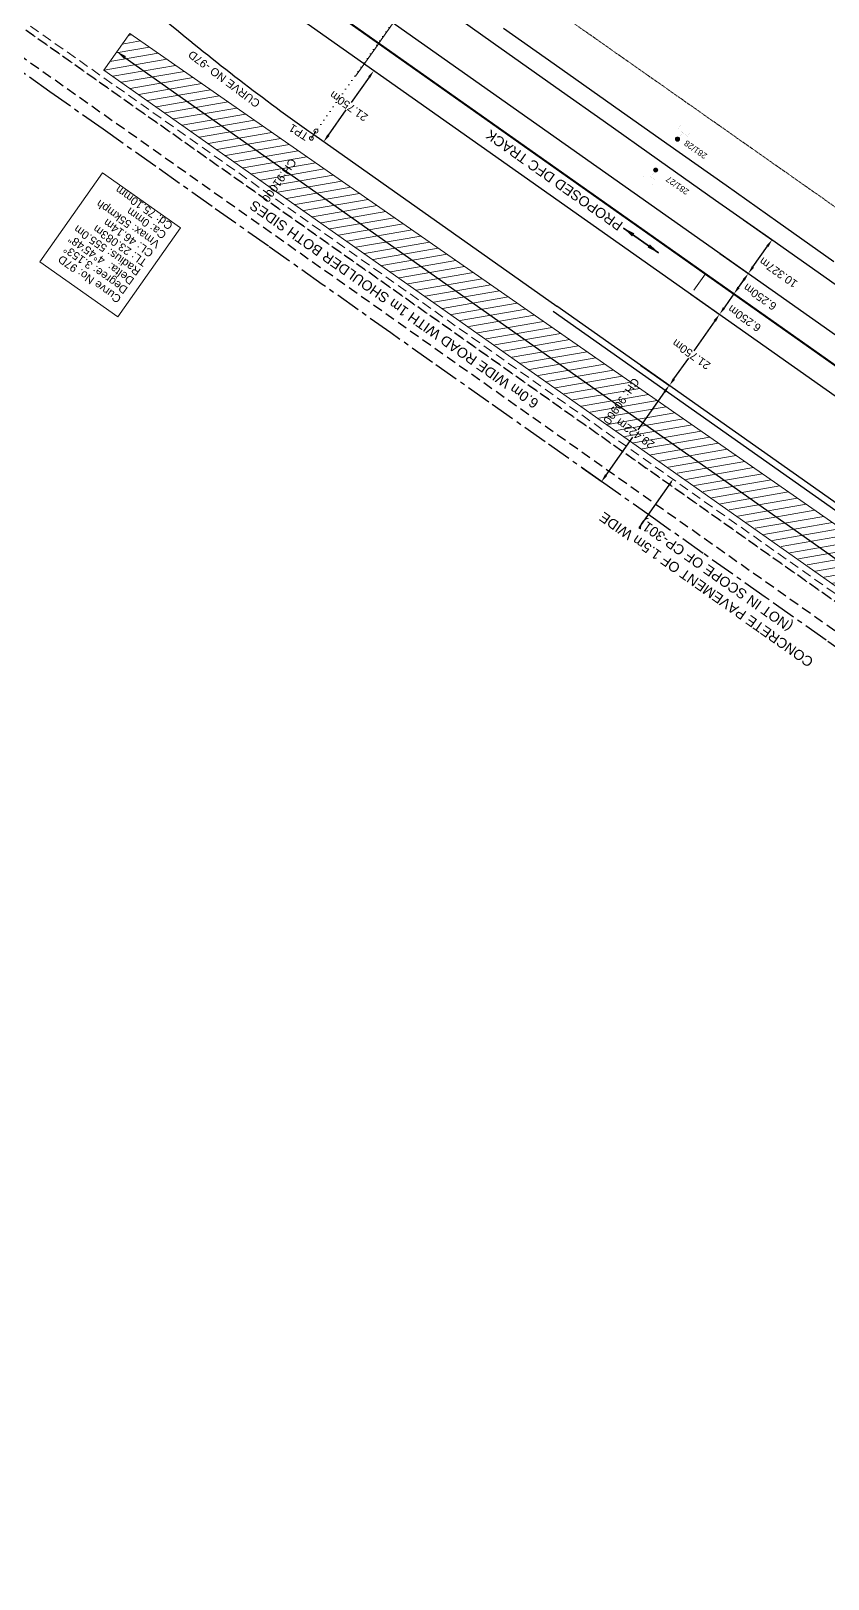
# Model space of a CAD drawing. Header units: metres. Extents: x 658484 to 662957, y 3366848 to 3369569.
# Drawn here: x 659241.8 to 659441.3, y 3368762.2 to 3369149.2 of the extents above; entities that cross this region are included whole.
import ezdxf
from ezdxf import colors
from ezdxf.entities.mleader import LeaderData, LeaderLine
from ezdxf.enums import TextEntityAlignment as Align
from ezdxf.math import Vec2, Vec3

# ---------------------------------------------------------------- set-up
doc = ezdxf.new("R2010")
doc.units = ezdxf.units.M
doc.header["$MEASUREMENT"] = 0
for name, pattern in [('CENTER', [2, 1.25, -0.25, 0.25, -0.25]), ('DASHED', [0.75, 0.5, -0.25]), ('DOT', [0.25, 0, -0.25])]:
    doc.linetypes.add(name, pattern=pattern)
doc.layers.get('Defpoints').update_dxf_attribs({"color": 5, "lineweight": 0})
for name, color, linetype, lineweight in [('Cardinal_Leader', 10, 'Continuous', 0), ('EXG GRADES IN PLAN', 7, 'Continuous', 0), ('Existing IR Track', 7, 'Continuous', 0), ('Existing Railway Boundary', 36, 'CENTER', 0), ('NEW DFCC MAIN LINE - SHAMBHU - 05.03.2020$0$Proposed Alignment', 7, 'Continuous', 0), ("NEW SHAMBHU CROSSING STN. SRJ's", 10, 'Continuous', 0), ('OHE MAST', 7, 'Continuous', 0), ('OHE MAST TEXT', 7, 'Continuous', 0), ('Proposed Alignment', 7, 'Continuous', 0), ('Proposed Chainage', 10, 'Continuous', 0), ('Proposed Curve_Details', 10, 'Continuous', 0), ('PROPOSED DFCC TRACK', 1, 'Continuous', 0), ('Proposed TPTC Chainages', 10, 'Continuous', 0)]:
    doc.layers.add(name, color=color, linetype=linetype, lineweight=lineweight)
for name, color, linetype in [('details$0$05 02 2020 (PRO)', 7, 'Continuous'), ('details$0$05 02 2020 (PRO)CYAN', 7, 'Continuous'), ('DFCC Boundary', 6, 'CENTER'), ('PLATFORM', 7, 'Continuous')]:
    doc.layers.add(name, color=color, linetype=linetype)
doc.styles.add('ARIAL', font='arial.ttf')
doc.styles.add('details$0$PDF Arial', font='arial.ttf')
doc.styles.get("Standard").update_dxf_attribs({"font": 'arial.ttf'})
doc.styles.add('Style-Arial', font='arial.ttf')
doc.dimstyles.new('DIM', dxfattribs={"dimtxt": 2.5, "dimasz": 2.5, "dimexe": 0.18, "dimexo": 0.0625, "dimgap": 0.09, "dimtad": 0, "dimtih": 1, "dimtoh": 1, "dimdec": 3, "dimzin": 0, "dimdsep": 46, "dimtxsty": 'Standard', "dimcen": 0.09, "dimadec": 0, "dimazin": 0, "dimtfac": 1, "dimtdec": 3, "dimtofl": 0, "dimtmove": 0, "dimatfit": 3, "dimfxl": 1, "dimtolj": 1, "dimtzin": 0, "dimarcsym": 0})
doc.dimstyles.get("Standard").update_dxf_attribs({"dimtxt": 2.5, "dimasz": 2.5, "dimexe": 0.18, "dimexo": 0.0625, "dimgap": 0.09, "dimtad": 0, "dimtih": 1, "dimtoh": 1, "dimdec": 3, "dimzin": 0, "dimdsep": 46, "dimtxsty": 'Standard', "dimcen": 0.09, "dimadec": 0, "dimazin": 0, "dimtfac": 1, "dimtdec": 3, "dimtofl": 0, "dimtmove": 0, "dimatfit": 3, "dimfxl": 1, "dimtolj": 1, "dimtzin": 0, "dimarcsym": 0})

# ---------------------------------------------------------------- blocks, each defined once
blk = doc.blocks.new('OHE MAST')
h = blk.add_hatch(color=256)
edge = h.paths.add_edge_path()
edge.add_arc((0, 0), 0.514, 0, 360)
at = {"const_width": 0.01, "flags": 128}
for points in [[(1.5, 3.5), (1.5, 2), (-1.5, 2), (-1.5, 3.5)], [(0, 2), (0, 0)]]:
    blk.add_lwpolyline(points, dxfattribs=at)
blk.add_circle((0, 0), 0.514)
blk = doc.blocks.new('*D125')
at = {"layer": 'Defpoints', "color": 0, "transparency": 16777216}
for p in [(659414.17, 3369093.55), (659410.57, 3369088.44), (659421.29, 3369088.53)]:
    blk.add_point(p, dxfattribs=at)
at = {"layer": 'Proposed Curve_Details', "color": 0, "lineweight": -2, "transparency": 16777216}
for p, q in [((659414.22, 3369093.52), (659421.44, 3369088.43)), ((659410.62, 3369088.41), (659417.84, 3369083.32)), ((659418.84, 3369085.06), (659420.14, 3369086.9))]:
    blk.add_line(p, q, dxfattribs=at)
at = {"layer": 'Proposed Curve_Details', "color": 0, "transparency": 16777216}
for points in [[(659419.12, 3369084.87), (659418.57, 3369085.25), (659417.69, 3369083.42)], [(659420.41, 3369086.7), (659419.87, 3369087.09), (659421.29, 3369088.53)]]:
    blk.add_solid(points, dxfattribs=at)
at = {"layer": 'Proposed Curve_Details', "color": 0, "transparency": 16777216, "insert": (659424.22, 3369082.68), "char_height": 2, "attachment_point": 5, "rotation": 144.8187}
blk.add_mtext('\\A1;6.250m', dxfattribs=at)
blk = doc.blocks.new('*D126')
at = {"layer": 'Defpoints', "color": 0, "transparency": 16777216}
for p in [(659410.46, 3369088.52), (659406.86, 3369083.41), (659414.09, 3369078.31)]:
    blk.add_point(p, dxfattribs=at)
at = {"layer": 'Proposed Curve_Details', "color": 0, "lineweight": -2, "transparency": 16777216}
for p, q in [((659410.51, 3369088.48), (659417.84, 3369083.32)), ((659418.84, 3369085.06), (659420, 3369086.69)), ((659406.91, 3369083.38), (659414.24, 3369078.21)), ((659416.54, 3369081.79), (659415.24, 3369079.95)), ((659417.69, 3369083.42), (659416.54, 3369081.79))]:
    blk.add_line(p, q, dxfattribs=at)
at = {"layer": 'Proposed Curve_Details', "color": 0, "transparency": 16777216}
for points in [[(659419.12, 3369084.87), (659418.57, 3369085.25), (659417.69, 3369083.42)], [(659415.51, 3369079.76), (659414.97, 3369080.14), (659414.09, 3369078.31)]]:
    blk.add_solid(points, dxfattribs=at)
at = {"layer": 'Proposed Curve_Details', "color": 0, "transparency": 16777216, "insert": (659420.34, 3369077.31), "char_height": 2, "attachment_point": 5, "rotation": 144.8187}
blk.add_mtext('\\A1;6.250m', dxfattribs=at)
blk = doc.blocks.new('*D127')
at = {"layer": 'Defpoints', "color": 0, "transparency": 16777216}
for p in [(659406.91, 3369083.38), (659394.38, 3369065.6), (659401.56, 3369060.54)]:
    blk.add_point(p, dxfattribs=at)
at = {"layer": 'Proposed Curve_Details', "color": 0, "lineweight": -2, "transparency": 16777216}
for p, q in [((659406.96, 3369083.34), (659414.24, 3369078.21)), ((659412.94, 3369076.68), (659407.68, 3369069.23)), ((659402.71, 3369062.17), (659406.4, 3369067.41)), ((659394.43, 3369065.56), (659401.7, 3369060.43))]:
    blk.add_line(p, q, dxfattribs=at)
at = {"layer": 'Proposed Curve_Details', "color": 0, "transparency": 16777216}
for points in [[(659413.21, 3369076.49), (659412.66, 3369076.87), (659414.09, 3369078.31)], [(659402.98, 3369061.98), (659402.44, 3369062.36), (659401.56, 3369060.54)]]:
    blk.add_solid(points, dxfattribs=at)
at = {"layer": 'Proposed Curve_Details', "color": 0, "transparency": 16777216, "insert": (659407.04, 3369068.32), "char_height": 2, "attachment_point": 5, "rotation": 144.8187}
blk.add_mtext('\\A1;21.750m', dxfattribs=at)
blk = doc.blocks.new('*D130')
at = {"layer": 'Defpoints', "color": 0, "transparency": 16777216}
for p in [(659420.06, 3369102.03), (659427.24, 3369096.97), (659414.11, 3369093.59)]:
    blk.add_point(p, dxfattribs=at)
at = {"layer": 'Proposed Curve_Details', "color": 0, "lineweight": -2, "transparency": 16777216}
for p, q in [((659420.11, 3369102), (659427.39, 3369096.87)), ((659414.16, 3369093.56), (659421.44, 3369088.43)), ((659422.44, 3369090.17), (659426.09, 3369095.34))]:
    blk.add_line(p, q, dxfattribs=at)
at = {"layer": 'Proposed Curve_Details', "color": 0, "transparency": 16777216}
for points in [[(659426.36, 3369095.15), (659425.82, 3369095.53), (659427.24, 3369096.97)], [(659422.72, 3369089.97), (659422.17, 3369090.36), (659421.29, 3369088.53)]]:
    blk.add_solid(points, dxfattribs=at)
at = {"layer": 'Proposed Curve_Details', "color": 0, "transparency": 16777216, "insert": (659428.82, 3369088.77), "char_height": 2, "attachment_point": 5, "rotation": 144.8187}
blk.add_mtext('\\A1;10.327m', dxfattribs=at)
blk = doc.blocks.new('*D146')
at = {"layer": 'Defpoints', "color": 0, "linetype": 'Continuous', "ltscale": 0.5, "transparency": 16777216}
for p in [(659327.49, 3369139.36), (659327.62, 3369139.27), (659314.96, 3369121.58)]:
    blk.add_point(p, dxfattribs=at)
at = {"layer": 'DFCC Boundary', "color": 0, "linetype": 'Continuous', "lineweight": -2, "ltscale": 0.5, "transparency": 16777216}
for p, q in [((659327.54, 3369139.32), (659327.76, 3369139.17)), ((659326.46, 3369137.64), (659321.99, 3369131.29)), ((659316.24, 3369123.13), (659320.71, 3369129.48)), ((659315.01, 3369121.55), (659315.23, 3369121.39))]:
    blk.add_line(p, q, dxfattribs=at)
at = {"layer": 'DFCC Boundary', "color": 0, "linetype": 'Continuous', "ltscale": 0.5, "transparency": 16777216}
for points in [[(659326.74, 3369137.45), (659326.19, 3369137.83), (659327.62, 3369139.27)], [(659316.51, 3369122.94), (659315.96, 3369123.32), (659315.08, 3369121.5)]]:
    blk.add_solid(points, dxfattribs=at)
at = {"layer": 'DFCC Boundary', "color": 0, "linetype": 'Continuous', "ltscale": 0.5, "transparency": 16777216, "insert": (659321.35, 3369130.38), "char_height": 2, "attachment_point": 5, "rotation": 144.8187}
blk.add_mtext('\\A1;21.750m', dxfattribs=at)
blk = doc.blocks.new('*D148')
at = {"layer": 'Defpoints', "color": 0, "transparency": 16777216}
for p in [(659401.56, 3369060.54), (659379.68, 3369039.96), (659384.56, 3369036.52)]:
    blk.add_point(p, dxfattribs=at)
at = {"layer": 'Proposed Curve_Details', "color": 0, "lineweight": -2, "transparency": 16777216}
for p, q in [((659400.36, 3369058.93), (659393.68, 3369049.45)), ((659401.51, 3369060.57), (659401.37, 3369060.67)), ((659385.71, 3369038.16), (659392.4, 3369047.64)), ((659379.74, 3369039.92), (659384.71, 3369036.42))]:
    blk.add_line(p, q, dxfattribs=at)
at = {"layer": 'Proposed Curve_Details', "color": 0, "transparency": 16777216}
for points in [[(659400.63, 3369058.74), (659400.09, 3369059.13), (659401.51, 3369060.57)], [(659385.99, 3369037.96), (659385.44, 3369038.35), (659384.56, 3369036.52)]]:
    blk.add_solid(points, dxfattribs=at)
at = {"layer": 'Proposed Curve_Details', "color": 0, "transparency": 16777216, "insert": (659393.04, 3369048.54), "char_height": 2, "attachment_point": 5, "rotation": 144.8187}
blk.add_mtext('\\A1;29.422m', dxfattribs=at)
blk = doc.blocks.new('*D189')
at = {"layer": 'Defpoints', "color": 0, "transparency": 16777216}
for p in [(659263.33, 3369143.99), (659263.33, 3369143.99), (659719.84, 3368825.66)]:
    blk.add_point(p, dxfattribs=at)
at = {"layer": 'Proposed Curve_Details', "color": 0, "lineweight": -2, "transparency": 16777216}
for p, q in [((659263.29, 3369143.94), (659263.23, 3369143.84)), ((659265.37, 3369142.55), (659484.49, 3368988.08)), ((659716.16, 3368824.78), (659497.04, 3368979.24)), ((659719.8, 3368825.61), (659718.09, 3368823.19))]:
    blk.add_line(p, q, dxfattribs=at)
at = {"layer": 'Proposed Curve_Details', "color": 0, "transparency": 16777216}
for points in [[(659265.13, 3369142.21), (659265.61, 3369142.89), (659263.33, 3369143.99)], [(659715.92, 3368824.44), (659716.4, 3368825.12), (659718.2, 3368823.34)]]:
    blk.add_solid(points, dxfattribs=at)
at = {"layer": 'Proposed Curve_Details', "color": 0, "transparency": 16777216, "insert": (659490.76, 3368983.66), "char_height": 2.5, "attachment_point": 5, "rotation": 144.8187}
blk.add_mtext('\\A1;556.527m', dxfattribs=at)

msp = doc.modelspace()

# ---------------------------------------------------------------- hatches: boundary and pattern name
at = {"layer": 'PLATFORM', "linetype": 'Continuous', "lineweight": 9}
h = msp.add_hatch(dxfattribs=at)
h.set_pattern_fill('ANSI31', scale=15, angle=180)
h.set_pattern_definition([(9.818733, (-2151.9442, 1464.2556), (-0.3197468843, 1.8475353664), [])])
h.paths.add_polyline_path([(659260.1066, 3369139.415), (659431.6975, 3369018.7526), (659470.8431, 3368990.7951), (659511.2154, 3368962.465), (659542.3562, 3368940.3858), (659598.148, 3368901.1807), (659632.7447, 3368876.7301), (659675.632, 3368846.4975), (659715.3715, 3368819.3297), (659723.4501, 3368830.7836), (659640.354, 3368888.5808), (659608.4199, 3368910.7913), (659551.299, 3368950.5194), (659517.2138, 3368974.0858), (659476.9148, 3369002.3948), (659437.4147, 3369029.7271), (659266.5547, 3369148.562)])

# ---------------------------------------------------------------- linework, layer by layer
at = {"color": 1, "linetype": 'DASHED', "ltscale": 5}
msp.add_line((659577.79, 3368904.0854), (659168.2923, 3369192.9851), dxfattribs=at)
msp.add_lwpolyline([(660072.9716, 3368562.0823), (659171.7518, 3369197.8926)], dxfattribs=at)
at = {"layer": 'Cardinal_Leader', "linetype": 'Continuous', "lineweight": 13}
msp.add_line((659312.0137, 3369122.3643), (659313.1426, 3369124.1601), dxfattribs=at)
for centre in [(659313.1426, 3369124.1601), (659312.0137, 3369122.3643)]:
    msp.add_circle(centre, 0.5, dxfattribs=at)
at = {"layer": 'DFCC Boundary', "lineweight": 25, "ltscale": 5}
msp.add_lwpolyline([(659454.4923, 3368987.2582), (659440.7837, 3368996.854), (659425.5597, 3369007.614), (659410.0492, 3369018.5753), (659397.5675, 3369027.3641), (659384.5623, 3369036.5214), (659370.5054, 3369046.4276), (659356.4132, 3369056.3585), (659342.3201, 3369066.3092), (659331.8447, 3369073.7055), (659314.7098, 3369085.825), (659301.2296, 3369095.3614), (659287.1805, 3369105.2924), (659273.0852, 3369115.2561), (659259.8762, 3369124.5882), (659246.575, 3369133.9855), (659233.3676, 3369143.319)], dxfattribs=at)
at = {"layer": 'Existing IR Track', "lineweight": 25, "flags": 128}
for points in [[(659343.9443, 3369155.7886), (659357.4469, 3369146.2364), (659374.5763, 3369134.1208), (659385.002, 3369126.7596), (659399.095, 3369116.809), (659413.1327, 3369106.9165), (659427.1896, 3369097.0104), (659440.1713, 3369087.8696), (659452.705, 3369079.0443)], [(659360.0377, 3369149.9147), (659372.7297, 3369140.9389), (659387.5975, 3369130.4456), (659400.9548, 3369121.0184), (659415.7239, 3369110.5967), (659428.6757, 3369101.4554), (659442.7325, 3369091.509)]]:
    msp.add_lwpolyline(points, dxfattribs=at)
at = {"layer": 'Existing Railway Boundary', "ltscale": 0.5, "flags": 128}
msp.add_lwpolyline([(661261.7891, 3367825.266), (661056.265, 3367974.075), (660993.301, 3368017.793), (660936.05, 3368056.271), (660878.069, 3368096.898), (660619.115, 3368276.641), (660585.57, 3368300.327), (660527.021, 3368341.267), (660475.796, 3368378.834), (660472.525, 3368381.207), (660354.292, 3368462.605), (660294.488, 3368503.833), (660263.456, 3368528.086), (660239.049, 3368541.658), (660181.559, 3368585.221), (660122.552, 3368626.428), (660067.615, 3368665.39), (660038.774, 3368685.67), (660013.248, 3368703.186), (659738.162, 3368894.558), (659689.517, 3368933.836), (659629.745, 3368974.06), (659574.708, 3369013.277), (659518.309, 3369050.492), (659464.579, 3369090.051), (659349.668, 3369170.723), (659290.065, 3369211.752), (659242.569, 3369244.656), (659188.19, 3369284.473), (659129.796, 3369327.676), (659081.69, 3369359.821), (659031.063, 3369397.024), (658979.264, 3369433.353), (658865.974, 3369516.982), (658857.3876, 3369522.8689)], dxfattribs=at)
at = {"layer": 'NEW DFCC MAIN LINE - SHAMBHU - 05.03.2020$0$Proposed Alignment', "color": 1, "lineweight": 30, "const_width": 0.5, "flags": 128}
msp.add_lwpolyline([(660766.6993, 3368132.4621), (658836.4331, 3369493.1703)], dxfattribs=at)
at = {"layer": "NEW SHAMBHU CROSSING STN. SRJ's", "color": 1, "linetype": 'DOT', "lineweight": 13, "ltscale": 5, "flags": 128}
msp.add_lwpolyline([(659364.8994, 3369197.4839), (659312.5781, 3369123.2622)], dxfattribs=at)
at = {"layer": 'Proposed Alignment', "color": 1, "lineweight": -3, "flags": 128}
msp.add_lwpolyline([(660029.0506, 3368644.8081), (658965.329, 3369394.6605)], dxfattribs=at)
at = {"layer": 'Proposed Alignment', "color": 1, "lineweight": -3}
msp.add_lwpolyline([(660036.2635, 3368655.0172), (659128.1015, 3369295.2104)], dxfattribs=at)
at = {"layer": 'Proposed Alignment', "color": 1, "lineweight": -3, "flags": 128}
for points in [[(659221.3889, 3369197.1286), (659276.014, 3369151.3827, 0.02078689), (659312.5781, 3369123.2622), (659373.4292, 3369080.3663)], [(659752.5593, 3368820.7384), (659691.1163, 3368856.8126, -0.02078689), (659652.2316, 3368881.8717), (659372.5074, 3369079.0585)], [(659753.3693, 3368822.1181), (659691.9264, 3368858.1924, -0.02078689), (659653.1534, 3368883.1795), (659373.4292, 3369080.3663)]]:
    msp.add_lwpolyline(points, format="xyb", dxfattribs=at)
at = {"layer": 'Proposed Chainage', "lineweight": 0}
msp.add_lwpolyline([(659380.1544, 3369188.8596), (659363.0884, 3369164.6496), (659348.9586, 3369174.6101), (659328.8624, 3369146.1013)], dxfattribs=at)
at = {"layer": 'Proposed Chainage', "lineweight": 0, "flags": 128}
for points in [[(659323.0721, 3369137.8875), (659328.8338, 3369146.0608)], [(659407.6863, 3369084.3576), (659410.5671, 3369088.4443)]]:
    msp.add_lwpolyline(points, dxfattribs=at)
at = {"layer": 'Proposed Curve_Details', "color": 0}
for p, q in [((659260.1066, 3369139.415), (659266.5547, 3369148.562)), ((659266.5547, 3369148.562), (659723.4501, 3368830.7867)), ((659260.0378, 3369139.3221), (659260.1066, 3369139.415)), ((659710.7187, 3368821.7638), (659260.1044, 3369139.4166))]:
    msp.add_line(p, q, dxfattribs=at)
at = {"layer": 'Proposed Curve_Details', "color": 1}
msp.add_lwpolyline([(659263.5779, 3369077.7288), (659244.0907, 3369091.466), (659259.7415, 3369113.6678), (659279.2287, 3369099.9307)], close=True, dxfattribs=at)
at = {"layer": 'PROPOSED DFCC TRACK', "color": 5, "linetype": 'DASHED', "lineweight": 13, "ltscale": 5}
for points in [[(659913.3034, 3368719.0612, 0.02078913), (659874.9455, 3368743.7809), (659752.1459, 3368815.8788, 0.12192131), (659747.5387, 3368817.2448), (659714.9523, 3368818.7319, -0.14307079), (659709.6465, 3368820.5482), (659203.2274, 3369177.5397, -0.22537328), (659199.0136, 3369185.0127), (659197.5935, 3369205.2409, 0.20363242), (659194.0385, 3369212.2072), (659106.7501, 3369285.3071, 0.02078913), (659070.5773, 3369313.1265, -0.02078913)], [(659912.4392, 3368717.8352, 0.02078913), (659874.1861, 3368742.4874), (659751.7066, 3368814.3973, 0.12192131), (659747.0994, 3368815.7633), (659713.9843, 3368817.2745, -0.14307079), (659708.6786, 3368819.0908), (659218.1787, 3369165.1385)]]:
    msp.add_lwpolyline(points, format="xyb", dxfattribs=at)

# ---------------------------------------------------------------- block references
at = {"layer": 'OHE MAST', "color": 2}
for p, rotation in [((659403.59, 3369122.141), 323.390831856612), ((659398.136, 3369114.395), 143.390831856612)]:
    msp.add_blockref('OHE MAST', p, dxfattribs=dict(at, rotation=rotation))

# ---------------------------------------------------------------- texts
at = {"color": 5, "style": 'ARIAL'}
for s, p in [('CONCRETE PAVEMENT OF 1.5m WIDE', (659410.7957, 3369009.5163)), ('(NOT IN SCOPE OF CP-301)', (659413.1396, 3369013.0999))]:
    msp.add_text(s, height=2.5, rotation=144.842064, dxfattribs=at).set_placement(p, align=Align.MIDDLE_CENTER)
at = {"layer": 'details$0$05 02 2020 (PRO)', "color": 1, "style": 'details$0$PDF Arial'}
msp.add_text('6.0m WIDE ROAD WITH 1m SHOULDER BOTH SIDES ', height=2.507068, rotation=144.82122, dxfattribs=at).set_placement((659369.1064, 3369056.6614))
at = {"layer": 'details$0$05 02 2020 (PRO)CYAN', "color": 1, "style": 'details$0$PDF Arial'}
msp.add_text('PROPOSED DFC TRACK', height=2.507052, rotation=144.82122, dxfattribs=at).set_placement((659390.1695, 3369101.1339))
at = {"layer": 'EXG GRADES IN PLAN', "color": 1}
msp.add_text('CURVE NO -97D', height=2, rotation=143.072337, dxfattribs=at).set_placement((659299.3875, 3369131.4612))
at = {"layer": 'OHE MAST TEXT', "style": 'ARIAL'}
for s, p in [('281/28', (659408.1066, 3369119.5194)), ('281/27', (659403.5583, 3369110.5419))]:
    msp.add_text(s, height=1.5, rotation=145, dxfattribs=at).set_placement(p, align=Align.MIDDLE_CENTER)
at = {"layer": 'Proposed Chainage', "lineweight": 0, "char_height": 2, "attachment_point": 4, "rotation": 234.818733, "line_spacing_factor": 0.6, "style": 'Style-Arial'}
for s, insert in [('CH:91000', (659307.5946, 3369116.9656)), ('CH: 90900', (659393.3897, 3369062.0895))]:
    msp.add_mtext(s, dxfattribs=dict(at, insert=insert))
at = {"layer": 'Proposed Curve_Details', "insert": (659277.5578, 3369100.9492), "char_height": 2, "width": 23.357389, "attachment_point": 7, "rotation": 144.818733, "line_spacing_factor": 0.84, "style": 'Style-Arial'}
msp.add_mtext('Curve No: 97D\\PDegree: 3.153%%D\\PDelta:  4%%D45\'48"\\PRadius: 555.0m\\PTL: 23.083m\\PCL: 46.14m\\PVmax: 55kmph\\PCa: 0mm\\PCd: 75.10mm', dxfattribs=at)
at = {"layer": 'Proposed TPTC Chainages', "linetype": 'Continuous', "lineweight": 0, "insert": (659310.9924, 3369122.4828), "char_height": 2, "width": 4.996808, "attachment_point": 4, "rotation": 147.770395, "line_spacing_factor": 0.6, "style": 'ARIAL'}
msp.add_mtext('\\pxsm1;TP1', dxfattribs=at)

# ---------------------------------------------------------------- dimensions: what is measured, and where the dimension line sits
at = {"layer": 'DFCC Boundary', "color": 1, "linetype": 'Continuous', "ltscale": 0.5}
dim = msp.add_linear_dim(base=(659327.6151, 3369139.2731), p1=(659314.9605, 3369121.5828), p2=(659327.492, 3369139.3598), angle=234.818733, dimstyle='DIM', override={"dimtxt": 2, "dimasz": 2, "dimpost": 'm'}, dxfattribs=at)
dim.commit()
dim.dimension.update_dxf_attribs({"geometry": '*D146', "text_midpoint": (659321.3493, 3369130.3846), "text_rotation": 180})
at = {"layer": 'Proposed Curve_Details', "color": 0}
dim = msp.add_linear_dim(base=(659263.3306, 3369143.9885), p1=(659719.8356, 3368825.6593), p2=(659263.3306, 3369143.9885), angle=144.818733, dimstyle='Standard', override={"dimpost": 'm', "dimaunit": 1, "dimadec": 4}, dxfattribs=at)
dim.commit()
dim.dimension.update_dxf_attribs({"geometry": '*D189', "text_midpoint": (659490.7646, 3368983.6628)})
at = {"layer": 'Proposed Curve_Details'}
for base, p1, p2, picture, middle in [((659427.2418, 3369096.972), (659414.1113, 3369093.5927), (659420.0604, 3369102.0345), '*D130', (659428.8214, 3369088.7704)), ((659421.2915, 3369088.5311), (659410.5671, 3369088.4443), (659414.1682, 3369093.5526), '*D125', (659424.2173, 3369082.6763)), ((659414.0894, 3369078.3145), (659410.4599, 3369088.5198), (659406.8589, 3369083.4115), '*D126', (659420.3439, 3369077.3133)), ((659401.5579, 3369060.5375), (659406.91, 3369083.3755), (659394.3784, 3369065.5985), '*D127', (659407.0427, 3369068.3181))]:
    dim = msp.add_linear_dim(base=base, p1=p1, p2=p2, angle=234.818733, dimstyle='Standard', override={"dimtxt": 2, "dimasz": 2, "dimpost": 'm', "dimaunit": 1, "dimadec": 4, "dimtmove": 2}, dxfattribs=at)
    dim.commit()
    dim.dimension.update_dxf_attribs({"geometry": picture, "text_midpoint": middle, "dimtype": 160})
dim = msp.add_linear_dim(base=(659384.5618, 3369036.5207), p1=(659401.5579, 3369060.5375), p2=(659379.6847, 3369039.9588), angle=234.818733, dimstyle='Standard', override={"dimtxt": 2, "dimasz": 2, "dimpost": 'm', "dimaunit": 1, "dimadec": 4, "dimtmove": 2}, dxfattribs=at)
dim.commit()
dim.dimension.update_dxf_attribs({"geometry": '*D148', "text_midpoint": (659393.0379, 3369048.5446)})

# ---------------------------------------------------------------- leaders
at = {"color": 5}
ml = msp.add_multileader_mtext('Standard', dxfattribs=at)
ml.set_content('', color=5)
ml.set_leader_properties()
ml.build(insert=Vec2(0, 0))
ml.multileader.update_dxf_attribs({"text_right_attachment_type": 6, "dogleg_length": 0.36, "arrow_head_size": 0.75})
ctx = ml.context
ctx.base_point, ctx.char_height, ctx.arrow_head_size, ctx.landing_gap_size, ctx.plane_origin, ctx.plane_x_axis, ctx.plane_y_axis = Vec3(659394.3018, 3369024.5994), 0.18, 0.75, 0.09, Vec3(659402.4526, 3369037.0992), Vec3(-0.81733332, 0.57616512), Vec3(-0.57616512, -0.81733332)
ctx.right_attachment, ctx.text_align_type = 6, 2
notes = []
notes.append((ctx, [(0, (1, 1, 0), (659393.9123, 3369024.9841), (0.81733332, -0.57616512), 0.36, [(0, [(659402.4526, 3369037.0992)], 0, [])])]))
ctx.mtext.insert, ctx.mtext.text_direction, ctx.mtext.alignment, ctx.mtext.flow_direction = Vec3(659394.1764, 3369024.5777), Vec3(-0.81733332, 0.57616512), 3, 5
at = {"layer": 'EXG GRADES IN PLAN', "color": 1}
for points in [[(659398.8556, 3369093.7099), (659390.0561, 3369099.9129)], [(659390.0561, 3369099.9129), (659398.8556, 3369093.7099)]]:
    msp.add_leader(points, dimstyle='Standard', override={"dimasz": 3, "dimgap": 0.09, "dimtad": 0, "dimaunit": 1, "dimadec": 4}, dxfattribs=at)
for ctx, leaders in notes:
    for number, flags, end, landing, length, lines in leaders:
        leader = LeaderData()
        leader.index, (leader.has_last_leader_line, leader.has_dogleg_vector, leader.attachment_direction) = number, flags
        leader.last_leader_point, leader.dogleg_vector, leader.dogleg_length = Vec3(end), Vec3(landing), length
        for number, points, colour, breaks in lines:
            line = LeaderLine()
            line.index, line.vertices, line.color, line.breaks = number, Vec3.list(points), colors.encode_raw_color(colour), breaks
            leader.lines.append(line)
        ctx.leaders.append(leader)

doc.saveas('drawing.dxf')
